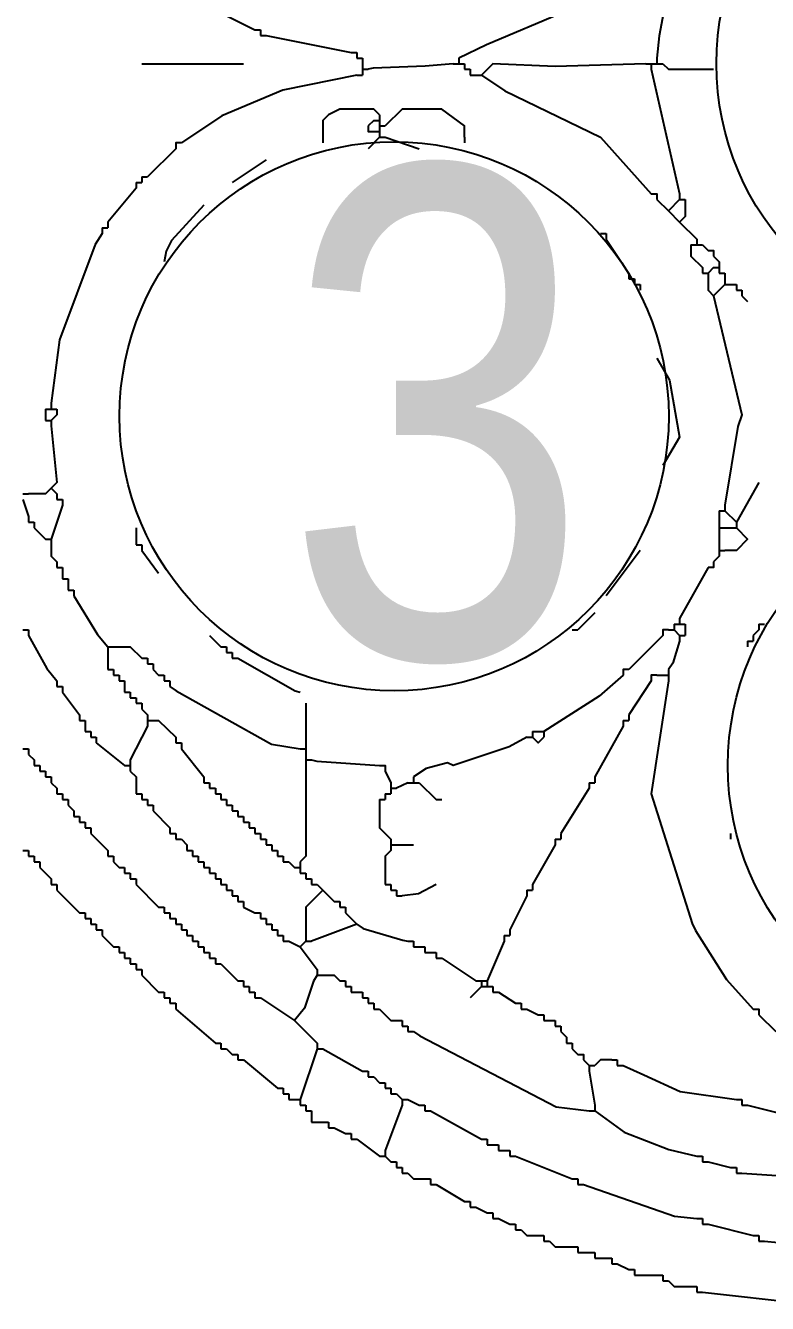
# Model space of a CAD drawing. Header units: millimetres. Extents: x -78 to 6757, y -2226 to 2184.
# Drawn here: x 1909.76 to 1918.22, y 1498.77 to 1513.36 of the extents above; entities that cross this region are included whole.
import ezdxf
from ezdxf.enums import TextEntityAlignment as Align

# ---------------------------------------------------------------- set-up
doc = ezdxf.new("R2010")
doc.units = ezdxf.units.MM
doc.layers.add('LAYER_0', color=7, linetype='Continuous')
doc.styles.get("Standard").update_dxf_attribs({"font": 'TIMES.TTF'})
doc.styles.add('TEXT', font='ARIAL.TTF', dxfattribs={"width": 0.8, "height": 4})
doc.linetypes.add('ZIPPED_TUBE', pattern='A,0.0001,-0.25,["~",Standard,S=1,R=0,X=-0.3,Y=-0.6],-0.25', length=0.5001)

# ---------------------------------------------------------------- blocks, each defined once
blk = doc.blocks.new('A$C31814A24')
at = {"color": 7, "linetype": 'Continuous'}
for points in [[(14.538, 19.061), (14.63, 18.968), (14.463, 18.088), (14.445, 17.907)], [(13.938, 18.461), (13.699, 18.287), (13.057, 18.015), (12.83, 17.907)], [(10.892, 18.276), (11.169, 18.138)], [(11.169, 18.138), (11.215, 18.138)], [(11.215, 18.138), (11.215, 18.091)], [(11.215, 18.091), (11.261, 18.091)], [(11.261, 18.091), (11.953, 17.953)], [(11.953, 17.953), (11.999, 17.953)], [(11.999, 17.953), (11.999, 17.907)], [(10.246, 17.861), (11.076, 17.861)], [(11.999, 17.907), (12.046, 17.907)], [(12.046, 17.907), (12.046, 17.861)], [(12.046, 17.861), (12.046, 17.815)], [(12.784, 17.861), (12.556, 17.842), (12.133, 17.824), (12.092, 17.815)], [(12.784, 17.861), (12.83, 17.861)], [(12.83, 17.907), (12.83, 17.861)], [(12.83, 17.861), (12.876, 17.861)], [(12.876, 17.861), (12.876, 17.815)], [(14.353, 17.861), (13.616, 17.839), (13.107, 17.861), (13.015, 17.768)], [(14.353, 17.861), (14.399, 17.861)], [(14.399, 17.861), (14.445, 17.861)], [(14.399, 17.861), (14.399, 17.815)], [(14.445, 17.907), (14.445, 17.861)], [(14.445, 17.861), (14.492, 17.861)], [(14.492, 17.861), (14.538, 17.815), (14.907, 17.815)], [(11.999, 17.768), (11.395, 17.644), (10.899, 17.435), (10.569, 17.215)], [(11.999, 17.768), (12.046, 17.768)], [(12.046, 17.815), (12.092, 17.815)], [(12.046, 17.815), (12.046, 17.768)], [(12.876, 17.815), (12.922, 17.815)], [(12.922, 17.815), (12.922, 17.768)], [(12.922, 17.768), (12.969, 17.768)], [(12.969, 17.768), (13.015, 17.768)], [(13.015, 17.768), (13.204, 17.639), (13.984, 17.261), (14.399, 16.799)], [(14.399, 17.815), (14.63, 16.799)], [(12.184, 17.445), (12.138, 17.491), (11.861, 17.491), (11.769, 17.445), (11.723, 17.399), (11.723, 17.261)], [(12.184, 17.445), (12.184, 17.399)], [(12.876, 17.261), (12.876, 17.353), (12.692, 17.491), (12.369, 17.491), (12.23, 17.353)], [(12.138, 17.399), (12.092, 17.353)], [(12.092, 17.353), (12.092, 17.307), (12.138, 17.307)], [(12.138, 17.399), (12.184, 17.399)], [(12.138, 17.307), (12.184, 17.307)], [(12.184, 17.399), (12.184, 17.353)], [(12.184, 17.353), (12.23, 17.353)], [(12.184, 17.353), (12.184, 17.307)], [(12.184, 17.307), (12.184, 17.261)], [(10.569, 17.215), (10.523, 17.215), (10.523, 17.168)], [(11.723, 17.261), (11.723, 17.215)], [(12.184, 17.261), (12.092, 17.168)], [(12.184, 17.261), (12.23, 17.261)], [(12.23, 17.261), (12.507, 17.168)], [(12.876, 17.261), (12.876, 17.215)], [(10.523, 17.168), (10.292, 16.938)], [(11.261, 17.076), (10.984, 16.892)], [(10.2, 16.892), (10.246, 16.892)], [(10.2, 16.892), (10.2, 16.845)], [(10.246, 16.938), (10.292, 16.938)], [(10.246, 16.938), (10.246, 16.892)], [(10.2, 16.845), (9.969, 16.568)], [(14.399, 16.799), (14.445, 16.799), (14.445, 16.753)], [(14.63, 16.799), (14.63, 16.753)], [(10.753, 16.707), (10.488, 16.42), (10.444, 16.333), (10.43, 16.245)], [(14.445, 16.753), (14.538, 16.661)], [(14.63, 16.753), (14.538, 16.661)], [(14.63, 16.753), (14.676, 16.753)], [(14.676, 16.707), (14.676, 16.615), (14.63, 16.568)], [(14.676, 16.753), (14.676, 16.707)], [(9.969, 16.568), (9.969, 16.522)], [(14.538, 16.661), (14.63, 16.568)], [(14.63, 16.568), (14.769, 16.43)], [(9.923, 16.476), (9.867, 16.388), (9.576, 15.609), (9.507, 15.092)], [(9.923, 16.522), (9.969, 16.522)], [(9.923, 16.522), (9.923, 16.476)], [(13.984, 16.476), (14.03, 16.476)], [(14.03, 16.476), (14.03, 16.43)], [(14.03, 16.43), (14.215, 16.153)], [(14.722, 16.384), (14.769, 16.384)], [(14.722, 16.384), (14.722, 16.338)], [(14.769, 16.43), (14.769, 16.384)], [(14.769, 16.384), (14.815, 16.384)], [(14.815, 16.384), (14.861, 16.338)], [(14.722, 16.338), (14.722, 16.292), (14.815, 16.199)], [(14.861, 16.338), (14.907, 16.338), (14.907, 16.292)], [(14.907, 16.292), (14.953, 16.245)], [(14.215, 16.153), (14.215, 16.107)], [(14.815, 16.199), (14.815, 16.153)], [(14.815, 16.153), (14.861, 16.153)], [(14.907, 16.199), (14.861, 16.153)], [(14.861, 16.153), (14.861, 16.107)], [(14.907, 16.199), (14.953, 16.199)], [(14.953, 16.245), (14.953, 16.199)], [(14.953, 16.199), (14.953, 16.153)], [(14.953, 16.153), (14.999, 16.153)], [(14.999, 16.153), (14.999, 16.107)], [(14.215, 16.107), (14.261, 16.107)], [(14.261, 16.107), (14.261, 16.061)], [(14.261, 16.061), (14.307, 16.061)], [(14.307, 16.061), (14.307, 16.015)], [(14.861, 16.107), (14.861, 16.015), (14.907, 15.968)], [(14.999, 16.061), (14.907, 15.968)], [(14.999, 16.107), (14.999, 16.061)], [(14.999, 16.061), (15.045, 16.061)], [(15.045, 16.061), (15.092, 16.061)], [(15.092, 16.061), (15.092, 16.015)], [(14.907, 15.968), (15.138, 14.999), (15.105, 14.902), (14.999, 14.261)], [(15.092, 16.015), (15.138, 16.015)], [(15.138, 16.015), (15.138, 15.968)], [(15.138, 15.968), (15.184, 15.922)], [(14.445, 15.461), (14.547, 15.281), (14.63, 14.815), (14.492, 14.584)], [(9.461, 15.045), (9.507, 15.045)], [(9.461, 15.045), (9.461, 14.999)], [(9.507, 15.092), (9.507, 15.045)], [(9.507, 15.045), (9.553, 15.045)], [(9.553, 15.045), (9.553, 14.999)], [(9.461, 14.999), (9.461, 14.953)], [(9.461, 14.953), (9.507, 14.953)], [(9.553, 14.999), (9.507, 14.953)], [(9.507, 14.953), (9.507, 14.907)], [(9.507, 14.907), (9.553, 14.445), (9.507, 14.399)], [(9.507, 14.399), (9.461, 14.353), (9.323, 14.353)], [(9.507, 14.399), (9.553, 14.353)], [(15.276, 14.445), (15.092, 14.122)], [(9.276, 14.353), (9.323, 14.353)], [(9.276, 14.307), (9.323, 14.169)], [(9.553, 14.353), (9.553, 14.307)], [(9.553, 14.307), (9.6, 14.307)], [(9.6, 14.307), (9.6, 14.261)], [(9.6, 14.261), (9.507, 13.984)], [(14.953, 14.215), (14.999, 14.215)], [(14.953, 14.215), (14.953, 14.169)], [(14.999, 14.261), (14.999, 14.215)], [(14.999, 14.215), (15.092, 14.122)], [(9.323, 14.169), (9.323, 14.122)], [(9.323, 14.122), (9.369, 14.122)], [(9.369, 14.122), (9.369, 14.076)], [(9.369, 14.076), (9.461, 13.984)], [(10.2, 14.076), (10.2, 14.03)], [(14.953, 14.169), (14.953, 14.122)], [(14.953, 14.122), (14.953, 14.076)], [(14.953, 14.076), (14.999, 14.076)], [(14.953, 14.076), (14.953, 14.03)], [(15.092, 14.076), (15.184, 13.984), (15.092, 13.892), (14.999, 13.892)], [(14.999, 14.076), (15.045, 14.076)], [(15.045, 14.076), (15.092, 14.076)], [(15.092, 14.122), (15.092, 14.076)], [(9.461, 13.984), (9.507, 13.984)], [(9.507, 13.984), (9.507, 13.938)], [(10.2, 14.03), (10.2, 13.984)], [(10.2, 13.984), (10.2, 13.938)], [(14.953, 14.03), (14.953, 13.938)], [(9.507, 13.938), (9.507, 13.846), (9.553, 13.799)], [(10.2, 13.938), (10.246, 13.938)], [(10.246, 13.938), (10.246, 13.892)], [(10.246, 13.892), (10.384, 13.707)], [(14.307, 13.892), (14.03, 13.522)], [(14.953, 13.938), (14.953, 13.892)], [(14.953, 13.892), (14.999, 13.892)], [(14.953, 13.892), (14.953, 13.846)], [(9.553, 13.799), (9.553, 13.753)], [(9.553, 13.753), (9.6, 13.753)], [(9.6, 13.753), (9.6, 13.707)], [(14.861, 13.753), (14.63, 13.338)], [(14.907, 13.799), (14.907, 13.753), (14.861, 13.753)], [(14.953, 13.846), (14.907, 13.799)], [(9.6, 13.707), (9.6, 13.661)], [(9.6, 13.661), (9.646, 13.661)], [(9.646, 13.661), (9.646, 13.615)], [(9.646, 13.615), (9.646, 13.569)], [(9.646, 13.569), (9.692, 13.569)], [(9.692, 13.569), (9.692, 13.522)], [(9.692, 13.522), (9.887, 13.206), (9.969, 13.107)], [(13.938, 13.384), (13.799, 13.246)], [(14.63, 13.338), (14.63, 13.292)], [(9.276, 13.246), (9.323, 13.246)], [(9.323, 13.246), (9.323, 13.199)], [(13.753, 13.246), (13.799, 13.246)], [(14.538, 13.246), (14.492, 13.246), (14.492, 13.199)], [(14.538, 13.246), (14.584, 13.246)], [(14.584, 13.292), (14.63, 13.292)], [(14.584, 13.292), (14.584, 13.246)], [(14.584, 13.246), (14.63, 13.199)], [(14.63, 13.292), (14.676, 13.292)], [(14.676, 13.292), (14.676, 13.246)], [(14.676, 13.246), (14.676, 13.199)], [(15.276, 13.246), (15.23, 13.199)], [(15.276, 13.292), (15.322, 13.292)], [(15.276, 13.292), (15.276, 13.246)], [(9.323, 13.199), (9.472, 12.93), (9.553, 12.83)], [(10.799, 13.199), (10.892, 13.107)], [(14.492, 13.199), (14.215, 12.922)], [(14.63, 13.153), (14.575, 12.973), (14.538, 12.922)], [(14.63, 13.199), (14.676, 13.199)], [(14.63, 13.199), (14.63, 13.153)], [(15.184, 13.153), (15.23, 13.153)], [(15.184, 13.153), (15.184, 13.107)], [(15.23, 13.199), (15.23, 13.153)], [(9.969, 13.107), (10.015, 13.107)], [(9.969, 13.107), (9.969, 13.061)], [(9.969, 13.061), (9.969, 12.969)], [(10.015, 13.107), (10.153, 13.107), (10.246, 13.015)], [(10.892, 13.107), (10.938, 13.107)], [(10.938, 13.107), (10.938, 13.061)], [(10.938, 13.061), (10.984, 13.061)], [(10.984, 13.061), (10.984, 13.015)], [(9.969, 12.969), (9.969, 12.922)], [(9.969, 12.922), (10.015, 12.922)], [(10.015, 12.922), (10.015, 12.876)], [(10.246, 13.015), (10.292, 13.015)], [(10.292, 13.015), (10.292, 12.969)], [(10.292, 12.969), (10.338, 12.969)], [(10.338, 12.969), (10.338, 12.922)], [(10.338, 12.922), (10.384, 12.876)], [(10.984, 13.015), (11.03, 13.015)], [(11.03, 13.015), (11.496, 12.747), (11.538, 12.738)], [(14.215, 12.922), (14.169, 12.922), (14.169, 12.876)], [(14.538, 12.922), (14.538, 12.876)], [(9.553, 12.83), (9.553, 12.784)], [(10.015, 12.876), (10.061, 12.876)], [(10.061, 12.876), (10.061, 12.83)], [(10.061, 12.83), (10.107, 12.83)], [(10.107, 12.83), (10.107, 12.784)], [(10.384, 12.876), (10.43, 12.876)], [(10.43, 12.876), (10.43, 12.83)], [(10.43, 12.83), (10.476, 12.83)], [(10.476, 12.83), (10.476, 12.784)], [(14.169, 12.876), (13.975, 12.703), (13.522, 12.415)], [(14.399, 12.83), (14.215, 12.553)], [(14.445, 12.876), (14.399, 12.876), (14.399, 12.83)], [(14.538, 12.83), (14.399, 11.907), (14.732, 10.85), (14.759, 10.795), (15.011, 10.394), (15.23, 10.153)], [(14.445, 12.876), (14.492, 12.876)], [(14.492, 12.876), (14.538, 12.876)], [(14.538, 12.876), (14.538, 12.83)], [(9.553, 12.784), (9.6, 12.784)], [(9.6, 12.784), (9.6, 12.738)], [(9.6, 12.738), (9.738, 12.553)], [(10.107, 12.784), (10.107, 12.738)], [(10.107, 12.738), (10.153, 12.738)], [(10.153, 12.738), (10.153, 12.692)], [(10.476, 12.784), (10.527, 12.747), (11.303, 12.313), (11.538, 12.276)], [(10.153, 12.692), (10.2, 12.692)], [(10.2, 12.692), (10.2, 12.646)], [(10.2, 12.646), (10.246, 12.646)], [(10.246, 12.646), (10.246, 12.599)], [(11.584, 12.646), (11.584, 12.323)], [(9.738, 12.553), (9.738, 12.507)], [(9.738, 12.507), (9.784, 12.507)], [(9.784, 12.507), (9.784, 12.461)], [(10.246, 12.599), (10.292, 12.553)], [(10.292, 12.553), (10.292, 12.507)], [(10.292, 12.507), (10.338, 12.507)], [(10.292, 12.507), (10.292, 12.461)], [(10.338, 12.507), (10.384, 12.507), (10.523, 12.369)], [(14.169, 12.507), (14.215, 12.507)], [(14.169, 12.507), (14.169, 12.461)], [(14.215, 12.553), (14.215, 12.507)], [(9.784, 12.461), (9.784, 12.415)], [(9.784, 12.415), (9.83, 12.415)], [(9.83, 12.415), (9.83, 12.369)], [(10.292, 12.461), (10.153, 12.184)], [(13.43, 12.415), (13.476, 12.415)], [(13.43, 12.415), (13.43, 12.369)], [(13.476, 12.415), (13.522, 12.415)], [(13.522, 12.415), (13.522, 12.369)], [(14.169, 12.461), (13.938, 12.046)], [(9.83, 12.369), (9.876, 12.369)], [(9.876, 12.369), (9.876, 12.323)], [(9.876, 12.323), (10.107, 12.138)], [(10.523, 12.369), (10.523, 12.323)], [(10.523, 12.323), (10.569, 12.323)], [(10.569, 12.323), (10.569, 12.276)], [(11.584, 12.323), (11.584, 12.276)], [(13.384, 12.369), (13.241, 12.29), (12.784, 12.138), (12.738, 12.161), (12.563, 12.114), (12.461, 12.046)], [(13.384, 12.369), (13.43, 12.369)], [(13.43, 12.369), (13.476, 12.323), (13.522, 12.369)], [(9.276, 12.276), (9.323, 12.276)], [(9.323, 12.276), (9.323, 12.23)], [(9.323, 12.23), (9.369, 12.184)], [(10.569, 12.276), (10.753, 12.046)], [(11.538, 12.276), (11.584, 12.276)], [(11.584, 12.276), (11.584, 12.23)], [(11.584, 12.23), (11.584, 12.184)], [(9.369, 12.184), (9.369, 12.138)], [(9.369, 12.138), (9.415, 12.138)], [(9.415, 12.138), (9.415, 12.092)], [(9.415, 12.092), (9.461, 12.092)], [(9.461, 12.092), (9.461, 12.046)], [(10.107, 12.138), (10.153, 12.138)], [(10.153, 12.184), (10.153, 12.138)], [(10.153, 12.138), (10.153, 12.092)], [(10.153, 12.092), (10.2, 12.046), (10.2, 11.953)], [(11.584, 12.138), (11.584, 11.399), (11.538, 11.353)], [(11.584, 12.184), (11.63, 12.184)], [(11.584, 12.184), (11.584, 12.138)], [(11.63, 12.184), (11.672, 12.175), (12.184, 12.138)], [(12.184, 12.138), (12.23, 12.138), (12.23, 12.092)], [(12.23, 12.092), (12.276, 11.999)], [(9.461, 12.046), (9.507, 12.046)], [(9.507, 12.046), (9.507, 11.999)], [(9.507, 11.999), (9.553, 11.953)], [(10.753, 12.046), (10.753, 11.999)], [(10.753, 11.999), (10.799, 11.999)], [(10.799, 11.999), (10.799, 11.953)], [(12.276, 11.999), (12.276, 11.953)], [(12.415, 11.999), (12.323, 11.953)], [(12.415, 11.999), (12.461, 11.999)], [(12.461, 12.046), (12.461, 11.999)], [(12.461, 11.999), (12.507, 11.999)], [(12.507, 11.999), (12.646, 11.861), (12.692, 11.861)], [(13.892, 11.999), (13.938, 11.999)], [(13.892, 11.999), (13.892, 11.953)], [(13.938, 12.046), (13.938, 11.999)], [(9.553, 11.953), (9.553, 11.907)], [(9.553, 11.907), (9.6, 11.907)], [(9.6, 11.907), (9.6, 11.861)], [(10.2, 11.953), (10.2, 11.907)], [(10.2, 11.907), (10.246, 11.907)], [(10.246, 11.907), (10.246, 11.861)], [(10.799, 11.953), (10.846, 11.953)], [(10.846, 11.953), (10.846, 11.907)], [(10.846, 11.907), (10.892, 11.907)], [(10.892, 11.907), (10.892, 11.861)], [(12.23, 11.907), (12.276, 11.907)], [(12.23, 11.907), (12.23, 11.861)], [(12.276, 11.953), (12.323, 11.953)], [(12.276, 11.953), (12.276, 11.907)], [(13.892, 11.953), (13.661, 11.584)], [(9.6, 11.861), (9.646, 11.861)], [(9.646, 11.861), (9.646, 11.815)], [(9.646, 11.815), (9.692, 11.769)], [(10.246, 11.861), (10.292, 11.861)], [(10.292, 11.861), (10.292, 11.815)], [(10.292, 11.815), (10.338, 11.815)], [(10.338, 11.815), (10.338, 11.769)], [(10.892, 11.861), (10.938, 11.861)], [(10.938, 11.861), (10.938, 11.815)], [(10.938, 11.815), (10.984, 11.815)], [(10.984, 11.815), (10.984, 11.769)], [(12.184, 11.861), (12.23, 11.861)], [(12.184, 11.861), (12.184, 11.815)], [(12.184, 11.815), (12.184, 11.63), (12.276, 11.538)], [(9.692, 11.769), (9.692, 11.723)], [(9.692, 11.723), (9.738, 11.723)], [(9.738, 11.723), (9.738, 11.676)], [(9.738, 11.676), (9.784, 11.676)], [(9.784, 11.676), (9.784, 11.63)], [(10.338, 11.769), (10.476, 11.63)], [(10.984, 11.769), (11.03, 11.769)], [(11.03, 11.769), (11.03, 11.723)], [(11.03, 11.723), (11.076, 11.723)], [(11.076, 11.723), (11.076, 11.676)], [(11.076, 11.676), (11.123, 11.676)], [(11.123, 11.676), (11.123, 11.63)], [(9.784, 11.63), (9.83, 11.63)], [(9.83, 11.63), (9.83, 11.584)], [(9.83, 11.584), (9.969, 11.446)], [(10.476, 11.63), (10.476, 11.584)], [(10.476, 11.584), (10.523, 11.584)], [(10.523, 11.584), (10.523, 11.538)], [(11.123, 11.63), (11.169, 11.63)], [(11.169, 11.63), (11.169, 11.584)], [(11.169, 11.584), (11.215, 11.584)], [(11.215, 11.584), (11.215, 11.538)], [(13.661, 11.584), (13.661, 11.538)], [(15.045, 11.584), (15.045, 11.538)], [(10.523, 11.538), (10.569, 11.538)], [(10.569, 11.538), (10.615, 11.492)], [(10.615, 11.492), (10.615, 11.446)], [(11.215, 11.538), (11.261, 11.538)], [(11.261, 11.538), (11.261, 11.492)], [(11.261, 11.492), (11.307, 11.492)], [(11.307, 11.492), (11.307, 11.446)], [(12.276, 11.538), (12.276, 11.492)], [(12.276, 11.492), (12.323, 11.492)], [(12.276, 11.492), (12.276, 11.446)], [(12.323, 11.492), (12.461, 11.492)], [(13.615, 11.492), (13.43, 11.169)], [(13.615, 11.538), (13.661, 11.538)], [(13.615, 11.538), (13.615, 11.492)], [(9.276, 11.446), (9.323, 11.446)], [(9.323, 11.446), (9.323, 11.399)], [(9.323, 11.399), (9.369, 11.399)], [(9.369, 11.399), (9.369, 11.353)], [(9.969, 11.446), (9.969, 11.399)], [(9.969, 11.399), (10.015, 11.399)], [(10.015, 11.399), (10.015, 11.353)], [(10.615, 11.446), (10.661, 11.446)], [(10.661, 11.446), (10.661, 11.399)], [(10.661, 11.399), (10.707, 11.399)], [(10.707, 11.399), (10.707, 11.353)], [(11.307, 11.446), (11.353, 11.446)], [(11.353, 11.446), (11.353, 11.399)], [(11.353, 11.399), (11.399, 11.399)], [(11.399, 11.399), (11.399, 11.353)], [(12.276, 11.446), (12.23, 11.399), (12.23, 11.215)], [(9.369, 11.353), (9.415, 11.353)], [(9.415, 11.353), (9.415, 11.307)], [(9.415, 11.307), (9.507, 11.215)], [(10.015, 11.353), (10.061, 11.307)], [(10.061, 11.307), (10.107, 11.307)], [(10.107, 11.307), (10.107, 11.261)], [(10.107, 11.261), (10.153, 11.261)], [(10.153, 11.261), (10.153, 11.215)], [(10.707, 11.353), (10.753, 11.353)], [(10.753, 11.353), (10.753, 11.307)], [(10.753, 11.307), (10.799, 11.307)], [(10.799, 11.307), (10.799, 11.261)], [(10.799, 11.261), (10.846, 11.261)], [(10.846, 11.261), (10.846, 11.215)], [(11.399, 11.353), (11.446, 11.353)], [(11.446, 11.353), (11.492, 11.307)], [(11.492, 11.307), (11.538, 11.307)], [(11.538, 11.353), (11.538, 11.307)], [(11.538, 11.307), (11.538, 11.261)], [(11.538, 11.261), (11.584, 11.261)], [(11.584, 11.261), (11.584, 11.215)], [(9.507, 11.215), (9.507, 11.169)], [(9.507, 11.169), (9.553, 11.169)], [(9.553, 11.169), (9.553, 11.123)], [(10.153, 11.215), (10.2, 11.215)], [(10.2, 11.215), (10.2, 11.169)], [(10.2, 11.169), (10.384, 10.984)], [(10.846, 11.215), (10.892, 11.215)], [(10.892, 11.215), (10.892, 11.169)], [(10.892, 11.169), (10.938, 11.169)], [(10.938, 11.169), (10.938, 11.123)], [(11.584, 11.215), (11.63, 11.215)], [(11.63, 11.215), (11.63, 11.169)], [(11.63, 11.169), (11.676, 11.169)], [(11.676, 11.169), (11.723, 11.123)], [(12.23, 11.215), (12.23, 11.169)], [(12.23, 11.169), (12.276, 11.169)], [(12.276, 11.169), (12.276, 11.123)], [(12.646, 11.169), (12.503, 11.093), (12.369, 11.076)], [(13.43, 11.169), (13.43, 11.123)], [(9.553, 11.123), (9.738, 10.938)], [(10.938, 11.123), (10.984, 11.123)], [(10.984, 11.123), (10.984, 11.076)], [(10.984, 11.076), (11.03, 11.076)], [(11.03, 11.076), (11.03, 11.03)], [(11.723, 11.123), (11.584, 10.984), (11.584, 10.753)], [(11.723, 11.123), (11.815, 11.03)], [(12.276, 11.123), (12.323, 11.123)], [(12.323, 11.123), (12.323, 11.076)], [(12.323, 11.076), (12.369, 11.076)], [(13.384, 11.076), (13.246, 10.799)], [(13.384, 11.123), (13.43, 11.123)], [(13.384, 11.123), (13.384, 11.076)], [(10.384, 10.984), (10.43, 10.984)], [(10.43, 10.984), (10.43, 10.938)], [(11.03, 11.03), (11.076, 11.03)], [(11.076, 11.03), (11.076, 10.984)], [(11.076, 10.984), (11.169, 10.938)], [(11.815, 11.03), (11.861, 11.03)], [(11.861, 11.03), (11.861, 10.984)], [(11.861, 10.984), (11.907, 10.984)], [(11.907, 10.984), (11.907, 10.938)], [(9.738, 10.938), (9.784, 10.938)], [(9.784, 10.938), (9.784, 10.892)], [(9.784, 10.892), (9.83, 10.892)], [(9.83, 10.892), (9.83, 10.846)], [(9.83, 10.846), (9.876, 10.846)], [(9.876, 10.846), (9.876, 10.799)], [(10.43, 10.938), (10.476, 10.938)], [(10.476, 10.938), (10.476, 10.892)], [(10.476, 10.892), (10.523, 10.892)], [(10.523, 10.892), (10.523, 10.846)], [(10.523, 10.846), (10.569, 10.846)], [(10.569, 10.846), (10.569, 10.799)], [(11.169, 10.938), (11.215, 10.938)], [(11.215, 10.938), (11.215, 10.892)], [(11.215, 10.892), (11.261, 10.892)], [(11.261, 10.892), (11.261, 10.846)], [(11.261, 10.846), (11.307, 10.846)], [(11.307, 10.846), (11.307, 10.799)], [(11.999, 10.846), (11.63, 10.707)], [(11.907, 10.938), (11.999, 10.846)], [(11.999, 10.846), (12.05, 10.809), (12.373, 10.716), (12.415, 10.707)], [(9.876, 10.799), (9.923, 10.799)], [(9.923, 10.799), (9.923, 10.753)], [(9.923, 10.753), (10.015, 10.661)], [(10.569, 10.799), (10.615, 10.799)], [(10.615, 10.799), (10.615, 10.753)], [(10.615, 10.753), (10.661, 10.753)], [(10.661, 10.753), (10.661, 10.707)], [(11.307, 10.799), (11.353, 10.799)], [(11.353, 10.799), (11.353, 10.753)], [(11.353, 10.753), (11.399, 10.753)], [(11.399, 10.753), (11.399, 10.707)], [(11.584, 10.753), (11.584, 10.707)], [(13.199, 10.753), (13.246, 10.753)], [(13.199, 10.753), (13.199, 10.707)], [(13.246, 10.799), (13.246, 10.753)], [(10.015, 10.661), (10.061, 10.661)], [(10.061, 10.661), (10.061, 10.615)], [(10.661, 10.707), (10.707, 10.707)], [(10.707, 10.707), (10.707, 10.661)], [(10.707, 10.661), (10.753, 10.661)], [(10.753, 10.661), (10.753, 10.615)], [(11.399, 10.707), (11.446, 10.707)], [(11.446, 10.707), (11.538, 10.661)], [(11.584, 10.707), (11.538, 10.661)], [(11.538, 10.661), (11.676, 10.476)], [(11.584, 10.707), (11.63, 10.707)], [(12.415, 10.707), (12.461, 10.707)], [(12.461, 10.707), (12.461, 10.661)], [(12.461, 10.661), (12.507, 10.661)], [(12.507, 10.661), (12.553, 10.661)], [(12.553, 10.661), (12.553, 10.615)], [(13.199, 10.707), (13.061, 10.384)], [(10.061, 10.615), (10.107, 10.615)], [(10.107, 10.615), (10.107, 10.569)], [(10.107, 10.569), (10.153, 10.569)], [(10.153, 10.569), (10.153, 10.523)], [(10.753, 10.615), (10.799, 10.615)], [(10.799, 10.615), (10.799, 10.569)], [(10.799, 10.569), (10.846, 10.569)], [(10.846, 10.569), (10.846, 10.523)], [(12.553, 10.615), (12.599, 10.615)], [(12.599, 10.615), (12.646, 10.615)], [(12.646, 10.615), (12.646, 10.569)], [(12.646, 10.569), (12.692, 10.569)], [(12.692, 10.569), (12.969, 10.384)], [(10.153, 10.523), (10.2, 10.523)], [(10.2, 10.523), (10.2, 10.476)], [(10.2, 10.476), (10.246, 10.476)], [(10.246, 10.476), (10.246, 10.43)], [(10.246, 10.43), (10.384, 10.292)], [(10.846, 10.523), (10.892, 10.523)], [(10.892, 10.523), (11.03, 10.384)], [(11.676, 10.43), (11.647, 10.38), (11.573, 10.16), (11.492, 10.061)], [(11.676, 10.476), (11.676, 10.43)], [(11.676, 10.43), (11.723, 10.43)], [(11.723, 10.43), (11.815, 10.43), (11.861, 10.384)], [(11.03, 10.384), (11.076, 10.384)], [(11.076, 10.384), (11.076, 10.338)], [(11.076, 10.338), (11.123, 10.338)], [(11.123, 10.338), (11.123, 10.292)], [(11.861, 10.384), (11.907, 10.384)], [(11.907, 10.384), (11.907, 10.338)], [(11.907, 10.338), (11.953, 10.338)], [(11.953, 10.338), (11.953, 10.292)], [(13.015, 10.338), (12.922, 10.246)], [(12.969, 10.384), (13.015, 10.384)], [(13.015, 10.384), (13.061, 10.384)], [(13.015, 10.384), (13.015, 10.338)], [(13.015, 10.338), (13.061, 10.338)], [(13.061, 10.384), (13.061, 10.338)], [(13.061, 10.338), (13.107, 10.338)], [(13.107, 10.338), (13.107, 10.292)], [(10.384, 10.292), (10.43, 10.292)], [(10.43, 10.292), (10.43, 10.246)], [(10.43, 10.246), (10.476, 10.246)], [(10.476, 10.246), (10.476, 10.2)], [(11.123, 10.292), (11.169, 10.292)], [(11.169, 10.292), (11.169, 10.246)], [(11.169, 10.246), (11.215, 10.246)], [(11.215, 10.246), (11.492, 10.061)], [(11.953, 10.292), (11.999, 10.292)], [(11.999, 10.292), (12.046, 10.292)], [(12.046, 10.292), (12.046, 10.246)], [(12.046, 10.246), (12.092, 10.246)], [(12.092, 10.246), (12.092, 10.2)], [(13.107, 10.292), (13.153, 10.292)], [(13.153, 10.292), (13.292, 10.2)], [(10.476, 10.2), (10.523, 10.2)], [(10.523, 10.2), (10.523, 10.153)], [(10.523, 10.153), (10.846, 9.876)], [(12.092, 10.2), (12.138, 10.2)], [(12.138, 10.2), (12.138, 10.153)], [(12.138, 10.153), (12.184, 10.153)], [(12.184, 10.153), (12.276, 10.061), (12.323, 10.061)], [(13.292, 10.2), (13.338, 10.2)], [(13.338, 10.2), (13.338, 10.153)], [(13.338, 10.153), (13.384, 10.153)], [(13.384, 10.153), (13.476, 10.107)], [(13.476, 10.107), (13.522, 10.107)], [(13.522, 10.107), (13.522, 10.061)], [(15.23, 10.153), (15.276, 10.153), (15.276, 10.107)], [(15.276, 10.107), (15.415, 9.969)], [(11.492, 10.061), (11.676, 9.876)], [(12.323, 10.061), (12.369, 10.061)], [(12.369, 10.061), (12.369, 10.015)], [(12.369, 10.015), (12.415, 10.015)], [(12.415, 10.015), (12.415, 9.969)], [(13.522, 10.061), (13.569, 10.061)], [(13.569, 10.061), (13.615, 10.061)], [(13.615, 10.061), (13.615, 10.015)], [(13.615, 10.015), (13.661, 10.015)], [(13.661, 10.015), (13.661, 9.969)], [(12.415, 9.969), (12.461, 9.969)], [(12.461, 9.969), (12.512, 9.936), (13.623, 9.355), (13.892, 9.323)], [(13.661, 9.969), (13.707, 9.923)], [(13.707, 9.923), (13.707, 9.876)], [(10.846, 9.876), (10.892, 9.876)], [(10.892, 9.876), (10.892, 9.83)], [(10.892, 9.83), (10.938, 9.83)], [(10.938, 9.83), (10.984, 9.784)], [(11.676, 9.83), (11.538, 9.415)], [(11.676, 9.876), (11.676, 9.83)], [(11.676, 9.83), (11.723, 9.83)], [(11.723, 9.83), (12.046, 9.646)], [(13.707, 9.876), (13.753, 9.876)], [(13.753, 9.876), (13.753, 9.83)], [(13.753, 9.83), (13.799, 9.784)], [(10.984, 9.784), (11.03, 9.784)], [(11.03, 9.784), (11.03, 9.738)], [(11.03, 9.738), (11.076, 9.738)], [(11.076, 9.738), (11.353, 9.507)], [(13.799, 9.784), (13.846, 9.784), (13.846, 9.738)], [(13.846, 9.738), (13.892, 9.692)], [(13.892, 9.692), (13.938, 9.692)], [(13.892, 9.692), (13.892, 9.646)], [(14.076, 9.738), (13.984, 9.738), (13.938, 9.692)], [(14.076, 9.738), (14.122, 9.738)], [(14.122, 9.738), (14.122, 9.692)], [(14.122, 9.692), (14.169, 9.692)], [(14.169, 9.692), (14.339, 9.618), (14.633, 9.48), (15.092, 9.415)], [(12.046, 9.646), (12.092, 9.646)], [(12.092, 9.646), (12.092, 9.6)], [(12.092, 9.6), (12.138, 9.6)], [(12.138, 9.6), (12.184, 9.553)], [(13.892, 9.646), (13.938, 9.369)], [(11.353, 9.507), (11.399, 9.507)], [(11.399, 9.507), (11.399, 9.461)], [(12.184, 9.553), (12.23, 9.553)], [(12.23, 9.553), (12.23, 9.507)], [(12.23, 9.507), (12.276, 9.507)], [(12.276, 9.507), (12.276, 9.461)], [(11.399, 9.461), (11.446, 9.461)], [(11.446, 9.461), (11.446, 9.415)], [(11.446, 9.415), (11.492, 9.415)], [(11.492, 9.415), (11.538, 9.415)], [(11.538, 9.415), (11.538, 9.369)], [(12.276, 9.461), (12.323, 9.461)], [(12.323, 9.461), (12.369, 9.415)], [(12.369, 9.415), (12.415, 9.415)], [(12.369, 9.415), (12.369, 9.369)], [(12.415, 9.415), (12.507, 9.369)], [(15.092, 9.415), (15.138, 9.415)], [(15.138, 9.415), (15.138, 9.369)], [(11.538, 9.369), (11.584, 9.369)], [(11.584, 9.369), (11.584, 9.323)], [(11.584, 9.323), (11.63, 9.323)], [(11.63, 9.323), (11.63, 9.276)], [(11.63, 9.276), (11.63, 9.23)], [(12.369, 9.369), (12.23, 9)], [(12.507, 9.369), (12.553, 9.369)], [(12.553, 9.369), (12.553, 9.323)], [(12.553, 9.323), (12.599, 9.323)], [(12.599, 9.323), (13.015, 9.092)], [(13.892, 9.323), (13.938, 9.323)], [(13.938, 9.369), (13.938, 9.323)], [(13.938, 9.323), (14.177, 9.149), (14.542, 9.009), (14.769, 8.953)], [(15.138, 9.369), (15.184, 9.369)], [(15.184, 9.369), (16.107, 9.138)], [(11.63, 9.23), (11.676, 9.23)], [(11.676, 9.23), (11.723, 9.23)], [(11.723, 9.23), (11.769, 9.23)], [(11.769, 9.23), (11.769, 9.184)], [(11.769, 9.184), (11.815, 9.184)], [(11.815, 9.184), (11.907, 9.138)], [(11.907, 9.138), (11.953, 9.138)], [(11.953, 9.138), (11.953, 9.092)], [(11.953, 9.092), (11.999, 9.092)], [(11.999, 9.092), (12.184, 8.953)], [(13.015, 9.092), (13.061, 9.092)], [(13.061, 9.092), (13.061, 9.046)], [(12.23, 9), (12.23, 8.953)], [(13.061, 9.046), (13.107, 9.046)], [(13.107, 9.046), (13.153, 9.046)], [(13.153, 9.046), (13.153, 9)], [(13.153, 9), (13.199, 9)], [(13.199, 9), (13.246, 9)], [(13.246, 9), (13.246, 8.953)], [(12.184, 8.953), (12.23, 8.953)], [(12.23, 8.953), (12.276, 8.907)], [(12.276, 8.907), (12.323, 8.907)], [(12.323, 8.907), (12.323, 8.861)], [(12.323, 8.861), (12.369, 8.861)], [(12.369, 8.861), (12.369, 8.815)], [(13.246, 8.953), (13.292, 8.953)], [(13.292, 8.953), (13.753, 8.769)], [(14.769, 8.953), (14.815, 8.953)], [(14.815, 8.953), (14.815, 8.907)], [(14.815, 8.907), (14.861, 8.907)], [(14.861, 8.907), (15.045, 8.861)], [(15.045, 8.861), (15.092, 8.861)], [(15.092, 8.861), (15.092, 8.815)], [(12.369, 8.815), (12.415, 8.815)], [(12.415, 8.815), (12.461, 8.769), (12.553, 8.769)], [(12.553, 8.769), (12.599, 8.769)], [(12.599, 8.769), (12.599, 8.723)], [(13.753, 8.769), (13.799, 8.769)], [(13.799, 8.769), (13.799, 8.723)], [(15.092, 8.815), (15.138, 8.815)], [(15.138, 8.815), (15.83, 8.769)], [(12.599, 8.723), (12.646, 8.723)], [(12.646, 8.723), (12.876, 8.584)], [(13.799, 8.723), (13.846, 8.723)], [(13.846, 8.723), (14.587, 8.464), (14.769, 8.446)], [(12.876, 8.584), (12.922, 8.584)], [(12.922, 8.584), (12.922, 8.538)], [(12.922, 8.538), (12.969, 8.538)], [(12.969, 8.538), (13.061, 8.492)], [(13.061, 8.492), (13.107, 8.492)], [(13.107, 8.492), (13.107, 8.446)], [(13.107, 8.446), (13.153, 8.446)], [(13.153, 8.446), (13.246, 8.4)], [(14.769, 8.446), (14.815, 8.446)], [(14.815, 8.446), (14.815, 8.4)], [(13.246, 8.4), (13.292, 8.4)], [(13.292, 8.4), (13.292, 8.353)], [(13.292, 8.353), (13.338, 8.353)], [(13.338, 8.353), (13.384, 8.307), (13.476, 8.307)], [(14.815, 8.4), (14.861, 8.4)], [(14.861, 8.4), (15.23, 8.307)], [(13.476, 8.307), (13.522, 8.307)], [(13.522, 8.307), (13.522, 8.261)], [(13.522, 8.261), (13.569, 8.261)], [(13.569, 8.261), (13.615, 8.215), (13.753, 8.215)], [(15.23, 8.307), (15.276, 8.307)], [(15.276, 8.307), (15.276, 8.261)], [(15.276, 8.261), (15.322, 8.261)], [(15.322, 8.261), (17.215, 8.077)], [(13.753, 8.215), (13.799, 8.215)], [(13.799, 8.215), (13.799, 8.169)], [(13.799, 8.169), (13.846, 8.169)], [(13.846, 8.169), (13.892, 8.169)], [(13.892, 8.169), (13.938, 8.169)], [(13.938, 8.169), (13.938, 8.123)], [(13.938, 8.123), (13.984, 8.123)], [(13.984, 8.123), (14.03, 8.123)], [(14.03, 8.123), (14.076, 8.123)], [(14.076, 8.123), (14.076, 8.077)], [(14.076, 8.077), (14.122, 8.077)], [(14.122, 8.077), (14.215, 8.03)], [(14.215, 8.03), (14.261, 8.03)], [(14.261, 8.03), (14.261, 7.984)], [(14.261, 7.984), (14.307, 7.984)], [(14.307, 7.984), (14.445, 7.984)], [(14.445, 7.984), (14.492, 7.984)], [(14.492, 7.984), (14.492, 7.938)], [(14.492, 7.938), (14.538, 7.938)], [(14.538, 7.938), (14.584, 7.892), (14.722, 7.892)], [(14.722, 7.892), (14.769, 7.892)], [(14.769, 7.892), (14.769, 7.846)], [(14.769, 7.846), (14.815, 7.846)], [(14.815, 7.846), (15.645, 7.753)]]:
    blk.add_lwpolyline(points, dxfattribs=at)
at = {"linetype": 'Continuous'}
for centre in [(17.168, 17.861), (12.303, 14.986), (17.261, 12.138)]:
    blk.add_circle(centre, 2.238, dxfattribs=at)
at = {"color": 7, "linetype": 'Continuous', "style": 'TEXT', "width": 0.8}
blk.add_text('3', height=4, dxfattribs=at).set_placement((12.652, 15.02), align=Align.MIDDLE_CENTER)
blk = doc.blocks.new('418000670')
at = {"layer": 'LAYER_0', "color": 7, "linetype": 'Continuous', "xscale": 1.400000000000006, "yscale": 1.399999999999999, "zscale": 1.4}
blk.add_blockref('A$C31814A24', (121.627, 24.318), dxfattribs=at)

msp = doc.modelspace()

# ---------------------------------------------------------------- block references
at = {"linetype": 'ZIPPED_TUBE'}
msp.add_blockref('418000670', (1775.112, 1463.6), dxfattribs=at)

doc.saveas('drawing.dxf')
